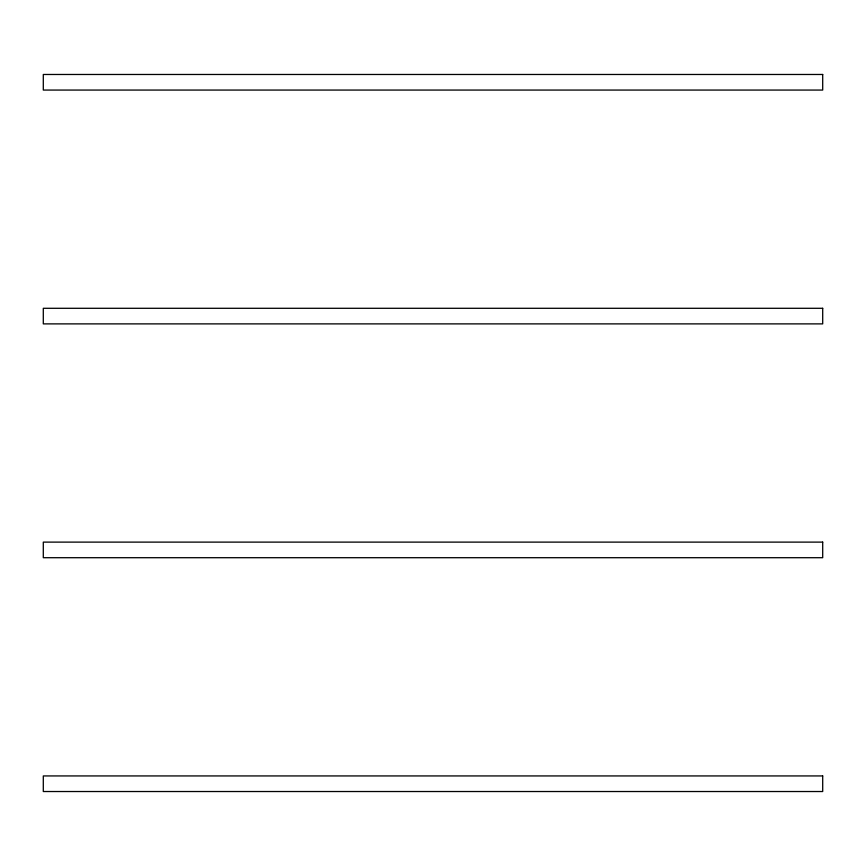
<?xml version="1.0" encoding="UTF-8"?>
<svg xmlns="http://www.w3.org/2000/svg" width="866" height="866" viewBox="0 0 866 866"><rect width="100%" height="100%" fill="white"/><g stroke="black" fill="none" stroke-linecap="round" stroke-linejoin="round"><path stroke-width="1.3" d="M822.7 74.476L43.3 74.476L43.3 90.064L822.7 90.064L822.7 74.476M822.7 308.296L43.3 308.296L43.3 323.884L822.7 323.884L822.7 308.296M822.7 542.116L43.3 542.116L43.3 557.704L822.7 557.704L822.7 542.116M822.7 775.936L43.3 775.936L43.3 791.524L822.7 791.524L822.7 775.936"/></g></svg>
